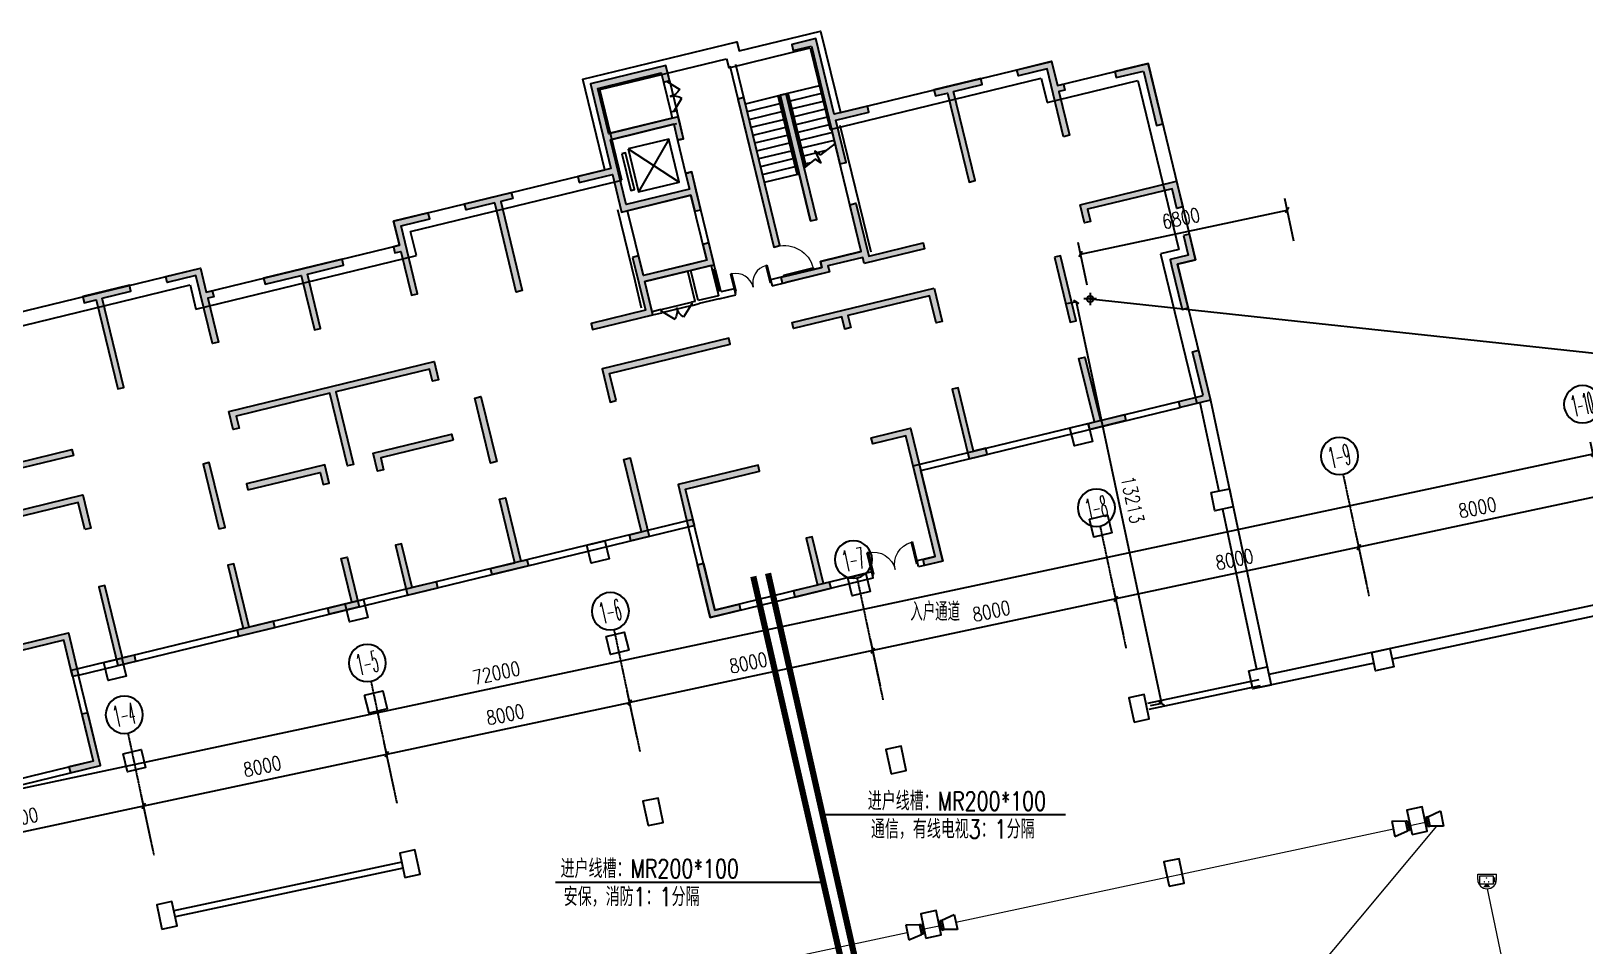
# Model space of a CAD drawing. Extents: x -781653 to 929899, y -295171 to 30012.
# Drawn here: x -322845 to -272818, y -157780 to -128345 of the extents above; entities that cross this region are included whole.
import ezdxf
from ezdxf.enums import TextEntityAlignment as Align

# ---------------------------------------------------------------- set-up
doc = ezdxf.new("R2010")
doc.units = 0
doc.header["$LTSCALE"] = 10
doc.header["$MEASUREMENT"] = 0
for name, pattern in [('CENTER', [2, 1.25, -0.25, 0.25, -0.25]), ('DASH', [0.35, 0.25, -0.1]), ('DASHED', [0.75, 0.5, -0.25])]:
    doc.linetypes.add(name, pattern=pattern)
doc.layers.get('0').update_dxf_attribs({"linetype": 'CONTINUOUS'})
doc.layers.get('Defpoints').update_dxf_attribs({"linetype": 'CONTINUOUS'})
for name, color, linetype in [('AXIS', 3, 'CONTINUOUS'), ('AXIS_TEXT', 7, 'CONTINUOUS'), ('COLU', 1, 'CONTINUOUS'), ('DIM_SYMB', 3, 'CONTINUOUS'), ('DOTE', 8, 'CENTER'), ('jq-h', 252, 'CONTINUOUS'), ('jz', 121, 'CONTINUOUS'), ('OUTLINE', 93, 'DASH'), ('PUB_DIM', 3, 'CONTINUOUS'), ('RD-equip', 3, 'CONTINUOUS'), ('RD-text', 4, 'CONTINUOUS'), ('STAIR', 9, 'CONTINUOUS'), ('TEXT', 7, 'CONTINUOUS'), ('wall', 8, 'CONTINUOUS'), ('WINDOW', 4, 'CONTINUOUS'), ('wj', 7, 'CONTINUOUS'), ('结构墙', 1, 'CONTINUOUS')]:
    doc.layers.add(name, color=color, linetype=linetype)
doc.layers.add('RD-line', color=2, linetype='CONTINUOUS', lineweight=0)
doc.layers.get('DOTE').off()
doc.styles.add('_TCH_AXIS', font='COMPLEX', dxfattribs={"bigfont": 'GBCBIG'})
doc.styles.add('_TEL_DIM', font='SIMPLEX', dxfattribs={"width": 0.8, "height": 3.5, "bigfont": 'HZTXT'})
doc.styles.add('COMPLEX', font='COMPLEX')
doc.styles.add('DIM_FONT', font='SIMPLEX', dxfattribs={"width": 0.8, "bigfont": 'HZTXT'})
doc.styles.add('FS2', font='tjromans.shx', dxfattribs={"width": 0.8, "bigfont": 'tjhztxt.shx'})
doc.linetypes.add('BRA', pattern='A,2.8,-0.1,["B",_TEL_DIM,S=0.07,R=0,X=0,Y=-0.12],-0.25', length=3.15)
doc.linetypes.add('CCTV', pattern='A,2.8,-0.1,["V",_TEL_DIM,S=0.07,R=0,X=0,Y=-0.12],-0.25', length=3.15)
doc.dimstyles.new('DIMN300', dxfattribs={"dimscale": 3, "dimtxt": 300, "dimasz": 100, "dimexe": 250, "dimexo": 300, "dimgap": 150, "dimtad": 1, "dimdec": 0, "dimzin": 0, "dimdsep": 46, "dimtxsty": 'DIM_FONT', "dimblk": 'ARCHTICK', "dimcen": 0.09, "dimclrt": 7, "dimazin": 2, "dimtfac": 1, "dimtdec": 0, "dimtix": 1, "dimtmove": 2, "dimatfit": 3, "dimfxl": 0, "dimtolj": 1, "dimtzin": 0, "dimarcsym": 0})

# ---------------------------------------------------------------- blocks, each defined once
blk = doc.blocks.new('DTTT')
at = {"layer": 'jz'}
for p, q in [((748, -792), (-748, 792)), ((-748, -792), (748, 792))]:
    blk.add_line(p, q, dxfattribs=at)
for points in [[(-1003, -673), (-1003, 673), (-871, 673), (-871, -673)], [(-748, -792), (-748, 792), (748, 792), (748, -792)]]:
    blk.add_lwpolyline(points, close=True, dxfattribs=at)
blk = doc.blocks.new('st02')
at = {"layer": 'DIM_SYMB'}
blk.add_lwpolyline([(0, -1930), (537, -2172), (693, -2013), (587, -2426), (742, -2265), (1150, -2450)], dxfattribs=at)
at = {"layer": 'STAIR'}
for p, q in [((0, 0), (1150, 0)), ((1080, -2418), (1080, 0)), ((1120, -2436), (1120, 0)), ((2500, 0), (1350, 0)), ((1380, -2600), (1380, 0)), ((1420, -2600), (1420, 0)), ((0, -260), (1080, -260)), ((1120, -260), (1150, -260)), ((1380, -260), (1350, -260)), ((2500, -260), (1420, -260)), ((0, -520), (1080, -520)), ((0, -780), (1080, -780)), ((1120, -520), (1150, -520)), ((1120, -780), (1150, -780)), ((1380, -520), (1350, -520)), ((1380, -780), (1350, -780)), ((2500, -520), (1420, -520)), ((2500, -780), (1420, -780)), ((0, -1040), (1080, -1040)), ((0, -1300), (1080, -1300)), ((1120, -1040), (1150, -1040)), ((1120, -1300), (1150, -1300)), ((1380, -1040), (1350, -1040)), ((1380, -1300), (1350, -1300)), ((2500, -1040), (1420, -1040)), ((2500, -1300), (1420, -1300)), ((0, -1560), (1080, -1560)), ((0, -1820), (1080, -1820)), ((1120, -1560), (1150, -1560)), ((1120, -1820), (1150, -1820)), ((1380, -1560), (1350, -1560)), ((1380, -1820), (1350, -1820)), ((2500, -1560), (1420, -1560)), ((2500, -1820), (1420, -1820)), ((332, -2080), (1080, -2080)), ((609, -2340), (670, -2340)), ((907, -2340), (1080, -2340)), ((1120, -2080), (1150, -2080)), ((1120, -2340), (1150, -2340)), ((1380, -2080), (1350, -2080)), ((1380, -2340), (1350, -2340)), ((2500, -2080), (1420, -2080)), ((2500, -2340), (1420, -2340)), ((2500, -2600), (1350, -2600))]:
    blk.add_line(p, q, dxfattribs=at)
blk = doc.blocks.new('A$C4F8960A7')
at = {"color": 8, "extrusion": (0, 0, -1)}
for p, q in [((15200, 17100), (14846, 16746)), ((40800, 17100), (41154, 16746)), ((15200, 16100), (14846, 16454)), ((40800, 16100), (41154, 16454)), ((15100, 10850), (15100, 10150)), ((15200, 10850), (15100, 10850)), ((15133, 10150), (15133, 10850)), ((15167, 10150), (15167, 10850)), ((15200, 10850), (15200, 10150)), ((40800, 10850), (40800, 10150)), ((40800, 10850), (40900, 10850)), ((40833, 10150), (40833, 10850)), ((40867, 10150), (40867, 10850)), ((40900, 10850), (40900, 10150)), ((12025, 10150), (12025, 10100)), ((13000, 10150), (12025, 10150)), ((13000, 10100), (12025, 10100)), ((13000, 10100), (13000, 10150)), ((15100, 10150), (15200, 10150)), ((40900, 10150), (40800, 10150)), ((43000, 10100), (43000, 10150)), ((43000, 10150), (43975, 10150)), ((43000, 10100), (43975, 10100)), ((43975, 10150), (43975, 10100)), ((16100, 9950), (16454, 9596)), ((17100, 9950), (16746, 9596)), ((38900, 9950), (39254, 9596)), ((39900, 9950), (39546, 9596))]:
    blk.add_line(p, q, dxfattribs=at)
at = {"color": 8}
for p, q in [((13450, 10000), (13450, 10585)), ((13480, 10585), (13450, 10585)), ((13480, 10000), (13480, 10585)), ((14620, 10000), (14620, 10585)), ((14620, 10585), (14650, 10585)), ((14650, 10000), (14650, 10585)), ((41350, 10000), (41350, 10585)), ((41380, 10585), (41350, 10585)), ((41380, 10000), (41380, 10585)), ((42520, 10000), (42520, 10585)), ((42520, 10585), (42550, 10585)), ((42550, 10000), (42550, 10585)), ((13450, 10000), (13480, 10000)), ((14650, 10000), (14620, 10000)), ((41350, 10000), (41380, 10000)), ((42550, 10000), (42520, 10000))]:
    blk.add_line(p, q, dxfattribs=at)
at = {"color": 8, "extrusion": (0, 0, -1)}
for centre, start, end in [((-15200, 17100), 270, 315), ((-15200, 16100), 45, 90), ((-40800, 17100), 225, 270), ((-40800, 16100), 90, 135), ((-16100, 9950), 180, 225), ((-17100, 9950), 315, 0), ((-38900, 9950), 180, 225), ((-39900, 9950), 315, 0)]:
    blk.add_arc(centre, 500, start, end, dxfattribs=at)
at = {"color": 8, "lineweight": 13, "extrusion": (0, 0, -1)}
for centre, start, end in [((-13000, 10125), 1.4693, 90), ((-43000, 10125), 90, 178.5307)]:
    blk.add_arc(centre, 975, start, end, dxfattribs=at)
at = {"color": 8, "lineweight": 13}
for centre, start, end in [((13465, 10000), 360, 88.5307), ((14635, 10000), 91.4693, 180), ((41365, 10000), 360, 88.5307), ((42535, 10000), 91.4693, 180)]:
    blk.add_arc(centre, 585, start, end, dxfattribs=at)
at = {"layer": 'DIM_SYMB', "color": 8}
for points in [[(12360, 13200, 0, 0, 0), (12360, 15500, 80, 0, 0), (12360, 15800, 0, 0, 0)], [(43640, 13200, 0, 0, 0), (43640, 15500, 80, 0, 0), (43640, 15800, 0, 0, 0)], [(45060, 15800, 0, 0, 0), (45060, 14800, 80, 0, 0), (45060, 14500, 0, 0, 0)]]:
    blk.add_lwpolyline(points, format="xyseb", dxfattribs=at)
at = {"layer": 'STAIR', "color": 8}
for p, q in [((15300, 15175), (15300, 14075)), ((40700, 15175), (40700, 14075))]:
    blk.add_line(p, q, dxfattribs=at)
at = {"layer": 'wall', "color": 8}
for p, q in [((12900, 17100), (12900, 11100)), ((13100, 11100), (13100, 17100)), ((40700, 17400), (40700, 17100)), ((40700, 17100), (40900, 17100)), ((40900, 17100), (40900, 17400)), ((42900, 17100), (42900, 11100)), ((43100, 11100), (43100, 17100)), ((15300, 16100), (15100, 16100)), ((15100, 16100), (15100, 15800)), ((15300, 15900), (15300, 16100)), ((40900, 16100), (40700, 16100)), ((40700, 16100), (40700, 15900)), ((40900, 15800), (40900, 16100)), ((11550, 11640), (11550, 15800)), ((11750, 11640), (11750, 15800)), ((15100, 15800), (15100, 15175)), ((15102, 15822), (15102, 15822)), ((15298, 15778), (15298, 15778)), ((15300, 15900), (17400, 15900)), ((15300, 15175), (15300, 15700)), ((15300, 15700), (17400, 15700)), ((40700, 15900), (38600, 15900)), ((40700, 15700), (38600, 15700)), ((40700, 15700), (40800, 15700)), ((40700, 15700), (40700, 15175)), ((40900, 15900), (40900, 15900)), ((40900, 15175), (40900, 15800)), ((44250, 11640), (44250, 15800)), ((44250, 15800), (44450, 15800)), ((44450, 11640), (44450, 15800)), ((15100, 15175), (15300, 15175)), ((40700, 15175), (40900, 15175)), ((10100, 10200), (10100, 14400)), ((10400, 10300), (10400, 14400)), ((15300, 14075), (15100, 14075)), ((15100, 14075), (15100, 13450)), ((15300, 13550), (15300, 14075)), ((17400, 13550), (17400, 14400)), ((17700, 13450), (17700, 14400)), ((40900, 14075), (40700, 14075)), ((40700, 14075), (40700, 13550)), ((40900, 13450), (40900, 14075)), ((45600, 10300), (45600, 14400)), ((45900, 10200), (45900, 14400)), ((15300, 13550), (17400, 13550)), ((40700, 13550), (38600, 13550)), ((15100, 11100), (15100, 13450)), ((15300, 11200), (15300, 13350)), ((15300, 13350), (17400, 13350)), ((17400, 11200), (17400, 13350)), ((17700, 11100), (17700, 13450)), ((38300, 11100), (38300, 13450)), ((40700, 13350), (38600, 13350)), ((38600, 11200), (38600, 13350)), ((40700, 11200), (40700, 13350)), ((40900, 11100), (40900, 13450)), ((11550, 11640), (11750, 11640)), ((44250, 11640), (44450, 11640)), ((12900, 11100), (13100, 11100)), ((15100, 11100), (15100, 10850)), ((15300, 11200), (15870, 11200)), ((15870, 11200), (17400, 11200)), ((17700, 10200), (17700, 11100)), ((38300, 10200), (38300, 11100)), ((40130, 11200), (38600, 11200)), ((40700, 11200), (40130, 11200)), ((40900, 10850), (40900, 11100)), ((42900, 11100), (43100, 11100)), ((15100, 10850), (15200, 10850)), ((15200, 10850), (15200, 11000)), ((15200, 11000), (15870, 11000)), ((15870, 10000), (15870, 11000)), ((15970, 10000), (15970, 11000)), ((15970, 11000), (17400, 11000)), ((17400, 10000), (17400, 11000)), ((38600, 10000), (38600, 11000)), ((40030, 11000), (38600, 11000)), ((40030, 10000), (40030, 11000)), ((40800, 11000), (40130, 11000)), ((40130, 10000), (40130, 11000)), ((40800, 11000), (40800, 10850)), ((40800, 10850), (40900, 10850)), ((10400, 10300), (11600, 10300)), ((10400, 10100), (11400, 10100)), ((11400, 10100), (11400, 9900)), ((11600, 10300), (11600, 10100)), ((11600, 10100), (12900, 10100)), ((13100, 10100), (12900, 10100)), ((13450, 10100), (13100, 10100)), ((13450, 9900), (13450, 10100)), ((15100, 10100), (14650, 10100)), ((14650, 10100), (14650, 9900)), ((15200, 10150), (15100, 10150)), ((15100, 10150), (15100, 10100)), ((15200, 10000), (15200, 10150)), ((40900, 10150), (40800, 10150)), ((40800, 10150), (40800, 10000)), ((40900, 10100), (40900, 10150)), ((41350, 10100), (40900, 10100)), ((41350, 9900), (41350, 10100)), ((42900, 10100), (42550, 10100)), ((42550, 10100), (42550, 9900)), ((43100, 10100), (42900, 10100)), ((44250, 10100), (43100, 10100)), ((45600, 10300), (44250, 10300)), ((44250, 10300), (44250, 10100)), ((45600, 10100), (44450, 10100)), ((44450, 10100), (44450, 9900)), ((45600, 9900), (45600, 10100)), ((45800, 10200), (45800, 10200)), ((11400, 9900), (13000, 9900)), ((13000, 9900), (13450, 9900)), ((14650, 9900), (15200, 9900)), ((15200, 10000), (15870, 10000)), ((15200, 9900), (15870, 9900)), ((15870, 9900), (16100, 9900)), ((16100, 10000), (15970, 10000)), ((16100, 9900), (16100, 10000)), ((17400, 10000), (17100, 10000)), ((17100, 10000), (17100, 9900)), ((17100, 9900), (17500, 9900)), ((38500, 9900), (38900, 9900)), ((38900, 10000), (38600, 10000)), ((38900, 9900), (38900, 10000)), ((40030, 10000), (39900, 10000)), ((39900, 10000), (39900, 9900)), ((39900, 9900), (40130, 9900)), ((40800, 10000), (40130, 10000)), ((40800, 9900), (40130, 9900)), ((40800, 9900), (41350, 9900)), ((42550, 9900), (43000, 9900)), ((44450, 9900), (43000, 9900))]:
    blk.add_line(p, q, dxfattribs=at)
at = {"layer": 'WINDOW', "color": 8}
for p, q in [((15100, 17100), (15100, 16100)), ((15300, 17100), (15300, 16100)), ((40700, 17100), (40700, 16100)), ((40900, 17100), (40900, 16100)), ((17100, 10000), (16100, 10000)), ((16100, 9900), (17100, 9900)), ((38900, 10000), (39900, 10000)), ((39900, 9900), (38900, 9900))]:
    blk.add_line(p, q, dxfattribs=at)
at = {"layer": 'WINDOW', "color": 8, "linetype": 'DASH'}
for p, q in [((15300, 15175), (15100, 15175)), ((40900, 15175), (40700, 15175)), ((15100, 14075), (15300, 14075)), ((40700, 14075), (40900, 14075))]:
    blk.add_line(p, q, dxfattribs=at)
at = {"layer": 'OUTLINE', "color": 8}
blk.add_blockref('st02', (10400, 15800), dxfattribs=at)
at = {"layer": 'OUTLINE', "color": 8, "xscale": -1}
blk.add_blockref('st02', (45600, 15800), dxfattribs=at)
at = {"layer": 'STAIR', "color": 8, "yscale": 0.9000000000232835, "zscale": 0.9, "rotation": 179.9999999999999}
for p, xscale in [((16242, 14565), 0.9000000000232835), ((39758, 14565), -0.9000000000232835)]:
    blk.add_blockref('DTTT', p, dxfattribs=dict(at, xscale=xscale))
blk = doc.blocks.new('JG301')
at = {"layer": 'jq-h'}
for points in [[(21000, -1700), (21000, -200), (23100, -200), (23100, -500), (23300, -500), (23300, 0), (20800, 0), (20800, -2800), (19700, -2800), (19700, -3000), (20800, -3000), (20800, -4250), (23100, -4250), (23100, -4775), (23300, -4775), (23300, -3525), (23100, -3525), (23100, -4050), (21000, -4050), (21000, -1900), (23100, -1900), (23100, -2425), (23300, -2425), (23300, -1700)], [(28000, -500), (27400, -500), (27400, -300), (28200, -300), (28200, -2800), (29300, -2800), (29300, -3000), (28200, -3000), (28200, -4400), (28000, -4400)], [(25300, -1600), (25500, -1600), (25500, -6500), (25300, -6500)], [(26650, -1800), (26850, -1800), (26850, -5960), (26650, -5960)], [(3700, -5950), (3900, -5950), (3900, -3000), (4850, -3000), (4850, -2800), (3300, -2800), (3300, -3000), (3700, -3000)], [(7000, -5250), (7200, -5250), (7200, -3800), (7400, -3800), (7400, -3600), (7200, -3600), (7200, -2800), (6050, -2800), (6050, -3000), (7000, -3000)], [(13800, -5250), (13600, -5250), (13600, -3800), (13400, -3800), (13400, -3600), (13600, -3600), (13600, -2800), (14750, -2800), (14750, -3000), (13800, -3000)], [(17100, -5950), (16900, -5950), (16900, -3000), (15950, -3000), (15950, -2800), (17500, -2800), (17500, -3000), (17100, -3000)], [(31500, -2800), (33050, -2800), (33050, -3000), (32100, -3000), (32100, -5950), (31900, -5950), (31900, -3000), (31500, -3000)], [(35400, -5250), (35200, -5250), (35200, -3000), (34250, -3000), (34250, -2800), (35400, -2800), (35400, -3600), (35600, -3600), (35600, -3800), (35400, -3800)], [(10300, -5600), (10500, -5600), (10500, -3800), (11700, -3800), (11700, -3600), (9100, -3600), (9100, -3800), (10300, -3800)], [(38200, -3800), (37300, -3800), (37300, -3600), (38400, -3600), (38400, -3600), (38400, -5600), (38200, -5600)], [(0, -5750), (0, -7500), (1800, -7500), (1800, -7700), (-200, -7700), (-200, -6600), (-2300, -6600), (-2500, -6600), (-2500, -5875), (-2300, -5875), (-2300, -6400), (-200, -6400), (-200, -5750)], [(20800, -5750), (20800, -7500), (19000, -7500), (19000, -7700), (21000, -7700), (21000, -6600), (23100, -6600), (23300, -6600), (23300, -5875), (23100, -5875), (23100, -6400), (21000, -6400), (21000, -5750)], [(30000, -7700), (28000, -7700), (28000, -7500), (26850, -7500), (26850, -7700), (25300, -7700), (25300, -7500), (26650, -7500), (26650, -7300), (28000, -7300), (28000, -5750), (28200, -5750), (28200, -7500), (30000, -7500)], [(10300, -10100), (10500, -10100), (10500, -7700), (13600, -7700), (13600, -8100), (13800, -8100), (13800, -7500), (7000, -7500), (7000, -8100), (7200, -8100), (7200, -7700), (10300, -7700)], [(35200, -7500), (38400, -7500), (38400, -8350), (38200, -8350), (38200, -7700), (35400, -7700), (35400, -8100), (35200, -8100)], [(1800, -9000), (-2400, -9000), (-2400, -9200), (1600, -9200), (1600, -10100), (1800, -10100)], [(5800, -11100), (6000, -11100), (6000, -8950), (5800, -8950)], [(15000, -11100), (14800, -11100), (14800, -8950), (15000, -8950)], [(19000, -9000), (23200, -9000), (23200, -9200), (19200, -9200), (19200, -10100), (19000, -10100)], [(25300, -9000), (30000, -9000), (30000, -10100), (29800, -10100), (29800, -9200), (27100, -9200), (27100, -9600), (26900, -9600), (26900, -9200), (25300, -9200)], [(34200, -11100), (34000, -11100), (34000, -8950), (34200, -8950)], [(37600, -10100), (37600, -9900), (38200, -9900), (38200, -9250), (38400, -9250), (38400, -10100), (37800, -10100), (37800, -11550), (37600, -11550)], [(9600, -9900), (7000, -9900), (7000, -10100), (9400, -10100), (9400, -10500), (9600, -10500)], [(11200, -9900), (13800, -9900), (13800, -10100), (11400, -10100), (11400, -10500), (11200, -10500)], [(1800, -12000), (1600, -12000), (1600, -14600), (2200, -14600), (2200, -14400), (1800, -14400)], [(19000, -12000), (19200, -12000), (19200, -14600), (18600, -14600), (18600, -14400), (19000, -14400)], [(6000, -12300), (5800, -12300), (5800, -14400), (5600, -14400), (5600, -14600), (6800, -14600), (6800, -14400), (6000, -14400)], [(14800, -12300), (15000, -12300), (15000, -14400), (15200, -14400), (15200, -14600), (14000, -14600), (14000, -14400), (14800, -14400)], [(29800, -12300), (30000, -12300), (30000, -14400), (30400, -14400), (30400, -14600), (29800, -14600)], [(35000, -14600), (33800, -14600), (33800, -14400), (34000, -14400), (34000, -12300), (34200, -12300), (34200, -14400), (35000, -14400)], [(8600, -14600), (9600, -14600), (9600, -12950), (9400, -12950), (9400, -14400), (8600, -14400)], [(12200, -14600), (11200, -14600), (11200, -12950), (11400, -12950), (11400, -14400), (12200, -14400)], [(37800, -14600), (36800, -14600), (36800, -14400), (37600, -14400), (37600, -12950), (37800, -12950)], [(100, -14600), (300, -14600), (300, -13200), (-2350, -13200), (-2350, -13400), (100, -13400)], [(20700, -14600), (20500, -14600), (20500, -13200), (23150, -13200), (23150, -13400), (20700, -13400)], [(28000, -13400), (26900, -13400), (26900, -13200), (28200, -13200), (28200, -17600), (27600, -17600), (27600, -17400), (28000, -17400)], [(300, -15850), (100, -15850), (100, -17400), (-700, -17400), (-700, -17600), (300, -17600)], [(20500, -15850), (20700, -15850), (20700, -17400), (21500, -17400), (21500, -17600), (20500, -17600)], [(24500, -17600), (23300, -17600), (23300, -17400), (24100, -17400), (24100, -15850), (24300, -15850), (24300, -17400), (24500, -17400)]]:
    blk.add_hatch(color=256, dxfattribs=at).paths.add_polyline_path(points)
at = {"layer": 'wj'}
blk.add_line((10500, -10100), (10300, -10100), dxfattribs=at)
for points in [[(19700, -3000), (20800, -3000), (20800, -4250), (23100, -4250), (23100, -4775), (23300, -4775), (23300, -3525), (23100, -3525), (23100, -4050), (21000, -4050), (21000, -1900), (23100, -1900), (23100, -2425), (23300, -2425), (23300, -1700), (21000, -1700), (21000, -200), (23100, -200), (23100, -500), (23300, -500), (23300, 0), (20800, 0), (20800, -2800), (19700, -2800), (19700, -3000)], [(28000, -500), (28000, -4400), (28200, -4400), (28200, -3000), (29300, -3000), (29300, -2800), (28200, -2800), (28200, -300), (27400, -300), (27400, -500), (28000, -500)], [(3900, -3000), (4850, -3000), (4850, -2800), (3300, -2800), (3300, -3000), (3700, -3000), (3700, -5950), (3900, -5950), (3900, -3000)], [(7200, -2800), (7200, -3600), (7400, -3600), (7400, -3800), (7200, -3800), (7200, -5250), (7000, -5250), (7000, -3000), (6050, -3000), (6050, -2800), (7200, -2800)], [(13600, -2800), (13600, -3600), (13400, -3600), (13400, -3800), (13600, -3800), (13600, -5250), (13800, -5250), (13800, -3000), (14750, -3000), (14750, -2800), (13600, -2800)], [(16900, -3000), (15950, -3000), (15950, -2800), (17500, -2800), (17500, -3000), (17100, -3000), (17100, -5950), (16900, -5950), (16900, -3000)], [(32100, -3000), (33050, -3000), (33050, -2800), (31500, -2800), (31500, -3000), (31900, -3000), (31900, -5950), (32100, -5950), (32100, -3000)], [(35200, -5250), (35200, -3000), (34250, -3000), (34250, -2800), (35400, -2800), (35400, -3600), (35600, -3600), (35600, -3800), (35400, -3800), (35400, -5250), (35200, -5250)], [(10300, -5600), (10500, -5600), (10500, -3800), (11700, -3800), (11700, -3600), (9100, -3600), (9100, -3800), (10300, -3800), (10300, -5600), (10500, -5600)], [(38200, -3800), (38200, -5600), (38400, -5600), (38400, -3600), (37300, -3600), (37300, -3800), (38200, -3800)], [(0, -5750), (0, -7500), (1800, -7500), (1800, -7700), (-200, -7700), (-200, -6600), (-2300, -6600), (-2300, -6600), (-2500, -6600), (-2500, -5875), (-2300, -5875), (-2300, -6400), (-200, -6400), (-200, -5750), (0, -5750)], [(20800, -5750), (20800, -7500), (19000, -7500), (19000, -7700), (21000, -7700), (21000, -6600), (23100, -6600), (23100, -6600), (23300, -6600), (23300, -5875), (23100, -5875), (23100, -6400), (21000, -6400), (21000, -5750), (20800, -5750)], [(7000, -7500), (13800, -7500), (13800, -8100), (13600, -8100), (13600, -7700), (10500, -7700), (10500, -10100), (10300, -10100), (10300, -7700), (7200, -7700), (7200, -8100), (7000, -8100), (7000, -7500)], [(35200, -7500), (38400, -7500), (38400, -8350), (38200, -8350), (38200, -7700), (35400, -7700), (35400, -8100), (35200, -8100), (35200, -7500)], [(30000, -9000), (30000, -10100), (29800, -10100), (29800, -9200), (27100, -9200), (27100, -9600), (26900, -9600), (26900, -9200), (25300, -9200), (25300, -9000), (30000, -9000)], [(38200, -9250), (38200, -9900), (37600, -9900), (37600, -10100), (37600, -10100), (37600, -11550), (37800, -11550), (37800, -10100), (38400, -10100), (38400, -9250), (38200, -9250)], [(1600, -14600), (2200, -14600), (2200, -14400), (1800, -14400), (1800, -12000), (1600, -12000), (1600, -14600)], [(19200, -14600), (18600, -14600), (18600, -14400), (19000, -14400), (19000, -12000), (19200, -12000), (19200, -14600)], [(5800, -14400), (5600, -14400), (5600, -14600), (6800, -14600), (6800, -14400), (6000, -14400), (6000, -12300), (5800, -12300), (5800, -14400)], [(15000, -14400), (15200, -14400), (15200, -14600), (14000, -14600), (14000, -14400), (14800, -14400), (14800, -12300), (15000, -12300), (15000, -14400)], [(35000, -14400), (35000, -14600), (33800, -14600), (33800, -14400), (34000, -14400), (34000, -12300), (34200, -12300), (34200, -14400), (35000, -14400)], [(8600, -14400), (9400, -14400), (9400, -12950), (9600, -12950), (9600, -14600), (8600, -14600), (8600, -14400)], [(12200, -14400), (11400, -14400), (11400, -12950), (11200, -12950), (11200, -14600), (12200, -14600), (12200, -14400)], [(37600, -14400), (37600, -12950), (37800, -12950), (37800, -14600), (36800, -14600), (36800, -14400), (37600, -14400)], [(300, -14600), (100, -14600), (100, -13400), (-2350, -13400), (-2350, -13200), (300, -13200), (300, -14600)], [(20500, -14600), (20700, -14600), (20700, -13400), (23150, -13400), (23150, -13200), (20500, -13200), (20500, -14600)], [(28200, -17600), (27600, -17600), (27600, -17400), (28000, -17400), (28000, -13400), (26900, -13400), (26900, -13200), (28200, -13200), (28200, -17600)], [(-700, -17400), (-700, -17600), (300, -17600), (300, -15850), (100, -15850), (100, -17400), (-700, -17400)], [(21500, -17400), (21500, -17600), (20500, -17600), (20500, -15850), (20700, -15850), (20700, -17400), (21500, -17400)], [(24500, -17400), (24300, -17400), (24300, -15850), (24100, -15850), (24100, -17400), (23300, -17400), (23300, -17600), (24500, -17600), (24500, -17400)]]:
    blk.add_lwpolyline(points, dxfattribs=at)
for points in [[(25500, -1600), (25300, -1600), (25300, -6500), (25500, -6500)], [(26650, -1800), (26650, -5960), (26850, -5960), (26850, -1800)], [(28000, -7700), (28000, -7500), (26850, -7500), (26850, -7700), (25300, -7700), (25300, -7500), (26650, -7500), (26650, -7300), (28000, -7300), (28000, -5750), (28200, -5750), (28200, -7500), (30000, -7500), (30000, -7700)], [(1600, -10100), (1600, -9200), (-2400, -9200), (-2400, -9000), (1800, -9000), (1800, -10100)], [(5800, -11100), (6000, -11100), (6000, -8950), (5800, -8950)], [(15000, -11100), (14800, -11100), (14800, -8950), (15000, -8950)], [(19200, -10100), (19200, -9200), (23200, -9200), (23200, -9000), (19000, -9000), (19000, -10100)], [(34000, -8950), (34000, -11100), (34200, -11100), (34200, -8950)], [(7000, -10100), (9400, -10100), (9400, -10500), (9600, -10500), (9600, -9900), (7000, -9900)], [(13800, -10100), (11400, -10100), (11400, -10500), (11200, -10500), (11200, -9900), (13800, -9900)], [(30400, -14400), (30000, -14400), (30000, -12300), (29800, -12300), (29800, -14600), (30400, -14600)]]:
    blk.add_lwpolyline(points, close=True, dxfattribs=at)
blk = doc.blocks.new('$DorLib2D$00000002')
for p, q in [((-0.5, 0), (-0.5, 0.4875)), ((-0.475, 0.4875), (-0.5, 0.4875)), ((-0.475, 0), (-0.475, 0.4875)), ((0.475, 0), (0.475, 0.4875)), ((0.475, 0.4875), (0.5, 0.4875)), ((0.5, 0), (0.5, 0.4875)), ((-0.5, 0), (-0.475, 0)), ((0.5, 0), (0.475, 0))]:
    blk.add_line(p, q)
at = {"lineweight": 13}
for centre, start, end in [((-0.4875, 0), 0, 88.53072), ((0.4875, 0), 91.46928, 180)]:
    blk.add_arc(centre, 0.4875, start, end, dxfattribs=at)
blk = doc.blocks.new('_ArchTick')
at = {"color": 0, "linetype": 'ByBlock', "const_width": 0.4}
blk.add_lwpolyline([(-0.5, -0.5), (0.5, 0.5)], dxfattribs=at)
blk = doc.blocks.new('*D186')
at = {"layer": 'Defpoints', "color": 0}
for p in [(-288747, -136963), (-269160, -139069)]:
    blk.add_point(p, dxfattribs=at)
at = {"layer": 'PUB_DIM', "color": 0, "lineweight": -2}
for p, q in [((-288747, -136963), (-272400, -138721)), ((-269160, -139069), (-270061, -138972))]:
    blk.add_line(p, q, dxfattribs=at)
at = {"layer": 'PUB_DIM', "color": 0, "lineweight": -2, "xscale": 150, "yscale": 150, "zscale": 150, "rotation": 353.8622834880536}
blk.add_blockref('_ArchTick', (-269160, -139069), dxfattribs=at)
at = {"layer": 'PUB_DIM', "color": 7, "insert": (-271230, -138847), "char_height": 450, "attachment_point": 5, "rotation": 353.8623, "style": 'DIM_FONT'}
blk.add_mtext('\\A1;R19700', dxfattribs=at)
blk = doc.blocks.new('*D190')
at = {"layer": 'Defpoints', "color": 0}
for p in [(-288747, -136963), (-286445, -149982), (-285997, -149887)]:
    blk.add_point(p, dxfattribs=at)
at = {"layer": 'PUB_DIM', "color": 0, "lineweight": -2}
for p, q in [((-289187, -137057), (-289562, -137136)), ((-289195, -137058), (-286445, -149982)), ((-286437, -149981), (-286812, -150060))]:
    blk.add_line(p, q, dxfattribs=at)
at = {"layer": 'PUB_DIM', "color": 0, "lineweight": -2, "xscale": 150, "yscale": 150, "zscale": 150}
for p, rotation in [((-289195, -137058), 102.0126000742225), ((-286445, -149982), 282.0126000742225)]:
    blk.add_blockref('_ArchTick', p, dxfattribs=dict(at, rotation=rotation))
at = {"layer": 'PUB_DIM', "color": 7, "insert": (-287380, -143427), "char_height": 450, "attachment_point": 5, "rotation": 282.0126, "style": 'DIM_FONT'}
blk.add_mtext('\\A1;13213', dxfattribs=at)
blk = doc.blocks.new('*D191')
at = {"layer": 'Defpoints', "color": 0}
for p in [(-282404, -134103), (-282096, -135548), (-288747, -136963)]:
    blk.add_point(p, dxfattribs=at)
at = {"layer": 'PUB_DIM', "color": 0, "lineweight": -2}
for p, q in [((-282190, -135108), (-282482, -133736)), ((-289055, -135518), (-282404, -134103)), ((-288841, -136523), (-289133, -135151))]:
    blk.add_line(p, q, dxfattribs=at)
at = {"layer": 'PUB_DIM', "color": 0, "lineweight": -2, "xscale": 150, "yscale": 150, "zscale": 150}
for p, rotation in [((-282404, -134103), 12.01260007421561), ((-289055, -135518), 192.0126000742156)]:
    blk.add_blockref('_ArchTick', p, dxfattribs=dict(at, rotation=rotation))
at = {"layer": 'PUB_DIM', "color": 7, "insert": (-285823, -134370), "char_height": 450, "attachment_point": 5, "rotation": 12.0126, "style": 'DIM_FONT'}
blk.add_mtext('\\A1;6800', dxfattribs=at)
blk = doc.blocks.new('A$C53C91F33')
at = {"layer": 'PUB_DIM'}
for p, q in [((400, 200), (0, 200)), ((200, 400), (200, 0))]:
    blk.add_line(p, q, dxfattribs=at)
blk.add_circle((200, 200), 100, dxfattribs=at)
blk = doc.blocks.new('A$C7EC620A8')
at = {"layer": 'COLU'}
for points in [[(59895, 78821), (60478, 78962), (60620, 78379), (60037, 78238)], [(64441, 76737), (65027, 76862), (65152, 76275), (64565, 76150)], [(60520, 75885), (61103, 76027), (61244, 75444), (60661, 75302)], [(44340, 75045), (44923, 75187), (45065, 74604), (44482, 74462)], [(52742, 73997), (53326, 74139), (53467, 73556), (52884, 73414)], [(36563, 73157), (37146, 73299), (37288, 72716), (36705, 72574)], [(44965, 72110), (45548, 72251), (45690, 71668), (45107, 71527)], [(69612, 71594), (70199, 71719), (70324, 71132), (69737, 71007)], [(28786, 71270), (29369, 71411), (29510, 70828), (28927, 70687)], [(65660, 71008), (66246, 71133), (66371, 70546), (65784, 70421)], [(37188, 70222), (37771, 70363), (37912, 69780), (37329, 69639)], [(61961, 69352), (62450, 69456), (62284, 70239), (61794, 70135), (61961, 69352)], [(54136, 67687), (54625, 67791), (54459, 68574), (53970, 68470), (54136, 67687)], [(29410, 68334), (29993, 68476), (30135, 67893), (29552, 67751)], [(46311, 66022), (46800, 66126), (46634, 66909), (46145, 66805), (46311, 66022)], [(70910, 65736), (71399, 65840), (71232, 66622), (70743, 66518), (70910, 65736)], [(38487, 64357), (38976, 64461), (38809, 65244), (38320, 65140), (38487, 64357)], [(63085, 64071), (63574, 64175), (63407, 64957), (62918, 64853), (63085, 64071)], [(30662, 62692), (31151, 62796), (30984, 63579), (30495, 63475), (30662, 62692)], [(55260, 62406), (55749, 62510), (55583, 63292), (55094, 63188), (55260, 62406)]]:
    blk.add_lwpolyline(points, close=True, dxfattribs=at)
at = {"layer": '结构墙'}
for p, q in [((44758, 89708), (48840, 90698)), ((48840, 90698), (48911, 90407)), ((48911, 90407), (51535, 91044)), ((51535, 91044), (52171, 88420)), ((52171, 88420), (58974, 90071)), ((58974, 90071), (59163, 89293)), ((45466, 86792), (44758, 89708)), ((59163, 89293), (62078, 90001)), ((62078, 90001), (63399, 84559)), ((38664, 85141), (45466, 86792)), ((38852, 84364), (38664, 85141)), ((63399, 84559), (62816, 84418)), ((31758, 82642), (38852, 84364)), ((62816, 84418), (63983, 79607)), ((24767, 81768), (31570, 83419)), ((31570, 83419), (31758, 82642))]:
    blk.add_line(p, q, dxfattribs=at)
at = {"layer": '结构墙', "linetype": 'ByBlock'}
for p, q in [((64078, 79641), (64685, 76789)), ((64421, 79713), (66298, 70889)), ((64810, 76202), (65904, 71060)), ((77926, 73363), (66298, 70889)), ((77412, 72896), (70272, 71376)), ((69685, 71251), (66029, 70474))]:
    blk.add_line(p, q, dxfattribs=at)
at = {"layer": '结构墙'}
blk.add_lwpolyline([(25098, 82311), (31901, 83963), (32089, 83185), (38309, 84695), (38120, 85472), (44923, 87123), (44215, 90039), (49171, 91242), (49242, 90950), (51866, 91587), (52503, 88963), (59305, 90614), (59494, 89837), (62409, 90545), (63942, 84228), (63359, 84086), (64421, 79713)], dxfattribs=at)
blk = doc.blocks.new('*D234')
at = {"layer": 'Defpoints', "color": 0}
for p in [(30113, 73524), (30449, 71942), (22625, 70277)]:
    blk.add_point(p, dxfattribs=at)
at = {"layer": 'PUB_DIM', "color": 0, "lineweight": -2}
for p, q in [((30356, 72382), (30035, 73890)), ((22288, 71859), (30113, 73524)), ((22531, 70717), (22210, 72225))]:
    blk.add_line(p, q, dxfattribs=at)
at = {"layer": 'PUB_DIM', "color": 0, "lineweight": -2, "xscale": 150, "yscale": 150, "zscale": 150}
for p, rotation in [((30113, 73524), 12.01260007440825), ((22288, 71859), 192.0126000744082)]:
    blk.add_blockref('_ArchTick', p, dxfattribs=dict(at, rotation=rotation))
at = {"layer": 'PUB_DIM', "color": 7, "insert": (26107, 73131), "char_height": 450, "attachment_point": 5, "rotation": 12.0126, "style": 'DIM_FONT'}
blk.add_mtext('\\A1;8000', dxfattribs=at)
blk = doc.blocks.new('*D235')
at = {"layer": 'Defpoints', "color": 0}
for p in [(37938, 75189), (38274, 73607), (30449, 71942)]:
    blk.add_point(p, dxfattribs=at)
at = {"layer": 'PUB_DIM', "color": 0, "lineweight": -2}
for p, q in [((38180, 74047), (37860, 75555)), ((30113, 73524), (37938, 75189)), ((30356, 72382), (30035, 73890))]:
    blk.add_line(p, q, dxfattribs=at)
at = {"layer": 'PUB_DIM', "color": 0, "lineweight": -2, "xscale": 150, "yscale": 150, "zscale": 150}
for p, rotation in [((37938, 75189), 12.01260007440825), ((30113, 73524), 192.0126000744082)]:
    blk.add_blockref('_ArchTick', p, dxfattribs=dict(at, rotation=rotation))
at = {"layer": 'PUB_DIM', "color": 7, "insert": (33932, 74796), "char_height": 450, "attachment_point": 5, "rotation": 12.0126, "style": 'DIM_FONT'}
blk.add_mtext('\\A1;8000', dxfattribs=at)
blk = doc.blocks.new('*D236')
at = {"layer": 'Defpoints', "color": 0}
for p in [(45762, 76854), (46099, 75272), (38274, 73607)]:
    blk.add_point(p, dxfattribs=at)
at = {"layer": 'PUB_DIM', "color": 0, "lineweight": -2}
for p, q in [((46005, 75712), (45684, 77220)), ((37938, 75189), (45762, 76854)), ((38180, 74047), (37860, 75555))]:
    blk.add_line(p, q, dxfattribs=at)
at = {"layer": 'PUB_DIM', "color": 0, "lineweight": -2, "xscale": 150, "yscale": 150, "zscale": 150}
for p, rotation in [((45762, 76854), 12.01260007440825), ((37938, 75189), 192.0126000744082)]:
    blk.add_blockref('_ArchTick', p, dxfattribs=dict(at, rotation=rotation))
at = {"layer": 'PUB_DIM', "color": 7, "insert": (41756, 76461), "char_height": 450, "attachment_point": 5, "rotation": 12.0126, "style": 'DIM_FONT'}
blk.add_mtext('\\A1;8000', dxfattribs=at)
blk = doc.blocks.new('*D237')
at = {"layer": 'Defpoints', "color": 0}
for p in [(45762, 76854), (53924, 76937), (46099, 75272)]:
    blk.add_point(p, dxfattribs=at)
at = {"layer": 'PUB_DIM', "color": 0, "lineweight": -2}
for p, q in [((53830, 77377), (53509, 78885)), ((53587, 78519), (45762, 76854)), ((46005, 75712), (45684, 77220))]:
    blk.add_line(p, q, dxfattribs=at)
at = {"layer": 'PUB_DIM', "color": 0, "lineweight": -2, "xscale": 150, "yscale": 150, "zscale": 150}
for p, rotation in [((53587, 78519), 12.01260007440828), ((45762, 76854), 192.0126000744082)]:
    blk.add_blockref('_ArchTick', p, dxfattribs=dict(at, rotation=rotation))
at = {"layer": 'PUB_DIM', "color": 7, "insert": (49581, 78126), "char_height": 450, "attachment_point": 5, "rotation": 12.0126, "style": 'DIM_FONT'}
blk.add_mtext('\\A1;8000', dxfattribs=at)
blk = doc.blocks.new('*D238')
at = {"layer": 'Defpoints', "color": 0}
for p in [(61749, 78602), (53587, 78519), (53924, 76937)]:
    blk.add_point(p, dxfattribs=at)
at = {"layer": 'PUB_DIM', "color": 0, "lineweight": -2}
for p, q in [((61655, 79042), (61334, 80550)), ((61412, 80184), (53587, 78519)), ((53830, 77377), (53509, 78885))]:
    blk.add_line(p, q, dxfattribs=at)
at = {"layer": 'PUB_DIM', "color": 0, "lineweight": -2, "xscale": 150, "yscale": 150, "zscale": 150}
for p, rotation in [((61412, 80184), 12.01260007440828), ((53587, 78519), 192.0126000744082)]:
    blk.add_blockref('_ArchTick', p, dxfattribs=dict(at, rotation=rotation))
at = {"layer": 'PUB_DIM', "color": 7, "insert": (57406, 79791), "char_height": 450, "attachment_point": 5, "rotation": 12.0126, "style": 'DIM_FONT'}
blk.add_mtext('\\A1;8000', dxfattribs=at)
blk = doc.blocks.new('*D239')
at = {"layer": 'Defpoints', "color": 0}
for p in [(61412, 80184), (69573, 80267), (61749, 78602)]:
    blk.add_point(p, dxfattribs=at)
at = {"layer": 'PUB_DIM', "color": 0, "lineweight": -2}
for p, q in [((69480, 80707), (69159, 82215)), ((69237, 81849), (61412, 80184)), ((61655, 79042), (61334, 80550))]:
    blk.add_line(p, q, dxfattribs=at)
at = {"layer": 'PUB_DIM', "color": 0, "lineweight": -2, "xscale": 150, "yscale": 150, "zscale": 150}
for p, rotation in [((69237, 81849), 12.01260007440828), ((61412, 80184), 192.0126000744082)]:
    blk.add_blockref('_ArchTick', p, dxfattribs=dict(at, rotation=rotation))
at = {"layer": 'PUB_DIM', "color": 7, "insert": (65231, 81456), "char_height": 450, "attachment_point": 5, "rotation": 12.0126, "style": 'DIM_FONT'}
blk.add_mtext('\\A1;8000', dxfattribs=at)
blk = doc.blocks.new('*D240')
at = {"layer": 'Defpoints', "color": 0}
for p in [(69237, 81849), (77398, 81932), (69573, 80267)]:
    blk.add_point(p, dxfattribs=at)
at = {"layer": 'PUB_DIM', "color": 0, "lineweight": -2}
for p, q in [((77305, 82372), (76984, 83880)), ((77062, 83514), (69237, 81849)), ((69480, 80707), (69159, 82215))]:
    blk.add_line(p, q, dxfattribs=at)
at = {"layer": 'PUB_DIM', "color": 0, "lineweight": -2, "xscale": 150, "yscale": 150, "zscale": 150}
for p, rotation in [((77062, 83514), 12.01260007440828), ((69237, 81849), 192.0126000744082)]:
    blk.add_blockref('_ArchTick', p, dxfattribs=dict(at, rotation=rotation))
at = {"layer": 'PUB_DIM', "color": 7, "insert": (73056, 83121), "char_height": 450, "attachment_point": 5, "rotation": 12.0126, "style": 'DIM_FONT'}
blk.add_mtext('\\A1;8000', dxfattribs=at)
blk = doc.blocks.new('_AXISO')
blk.add_circle((0, 0), 0.5)
at = {"layer": 'AXIS_TEXT', "style": 'COMPLEX', "width": 1.041667}
blk.add_attdef('A', text='', height=0.56, dxfattribs=at).set_placement((-0.25, -0.28), (0.25, -0.28), align=Align.FIT)
blk = doc.blocks.new('*D283')
at = {"layer": 'Defpoints', "color": 0}
for p in [(76776, 84856), (77398, 81932), (6975, 66947)]:
    blk.add_point(p, dxfattribs=at)
at = {"layer": 'PUB_DIM', "color": 0, "lineweight": -2}
for p, q in [((77305, 82372), (76698, 85223)), ((6353, 69871), (76776, 84856)), ((6881, 67387), (6275, 70238))]:
    blk.add_line(p, q, dxfattribs=at)
at = {"layer": 'PUB_DIM', "color": 0, "lineweight": -2, "xscale": 150, "yscale": 150, "zscale": 150}
for p, rotation in [((76776, 84856), 12.01260007422863), ((6353, 69871), 192.0126000742286)]:
    blk.add_blockref('_ArchTick', p, dxfattribs=dict(at, rotation=rotation))
at = {"layer": 'PUB_DIM', "color": 7, "insert": (41471, 77804), "char_height": 450, "attachment_point": 5, "rotation": 12.0126, "style": 'DIM_FONT'}
blk.add_mtext('\\A1;72000', dxfattribs=at)
blk = doc.blocks.new('adasdasdasd')
at = {"layer": 'RD-equip'}
for p, q in [((-151, 430), (-251, 0)), ((-251, 0), (251, 0)), ((-154, 500), (-154, 430)), ((-154, 500), (159, 500)), ((-154, 430), (159, 430)), ((251, 0), (158, 430)), ((159, 500), (159, 430))]:
    blk.add_line(p, q, dxfattribs=at)
blk = doc.blocks.new('PCY07')
at = {"color": 0, "lineweight": -2}
for p, q in [((-321, 0), (-321, 182)), ((-321, 182), (321, 182)), ((-249, -161), (-249, 129)), ((-249, 129), (205, 129)), ((205, 129), (205, -161)), ((321, 0), (321, 182)), ((205, -161), (-249, -161))]:
    blk.add_line(p, q, dxfattribs=at)
at = {"color": 0, "lineweight": -2, "const_width": 25}
for points in [[(-34, 48, 1), (-9, 48, 1)], [(-111, -81, 1), (-86, -81, 1)], [(67, -81, -1), (42, -81, -1)]]:
    blk.add_lwpolyline(points, format="xyb", close=True, dxfattribs=at)
at = {"color": 0, "lineweight": -2, "const_width": 80}
blk.add_lwpolyline([(245, 69), (245, -100)], dxfattribs=at)
at = {"color": 0, "lineweight": -2}
blk.add_lwpolyline([(-12, -162, 100, 250, 0), (-12, -272, 250, 250, 0)], format="xyseb", dxfattribs=at)
blk.add_arc((0, 0), 321, 180, 0, dxfattribs=at)
blk = doc.blocks.new('A$C447C5B7F')
at = {"layer": 'AXIS', "linetype": 'ByBlock'}
for p, q in [((69573.4, 80267.2), (68737.6, 84195)), ((61748.6, 78602.2), (60912.8, 82530)), ((53923.8, 76937.2), (53088, 80865)), ((46099, 75272.2), (45263.2, 79200)), ((38274.1, 73607.1), (37438.4, 77534.9)), ((30449.3, 71942.1), (29613.5, 75869.9))]:
    blk.add_line(p, q, dxfattribs=at)
ref = blk.add_blockref('_AXISO', (76437.6, 86446.9), dxfattribs=dict(at, xscale=-1200.000000000009, yscale=1200, zscale=1200, rotation=204.0252001484516))
ref.add_attrib('A', '1-10', dxfattribs={"layer": 'AXIS_TEXT', "linetype": 'ByBlock', "height": 678.82, "rotation": 12.0126, "style": '_TCH_AXIS', "width": 0.3}).set_placement((76176.2, 86044.3), (76840.2, 86185.5), align=Align.FIT)
ref = blk.add_blockref('_AXISO', (68612.7, 84781.9), dxfattribs=dict(at, xscale=-1200.000000000009, yscale=1200, zscale=1200, rotation=204.0252001484516))
ref.add_attrib('A', '1-9', dxfattribs={"layer": 'AXIS_TEXT', "linetype": 'ByBlock', "height": 678.82, "rotation": 12.0126, "style": '_TCH_AXIS', "width": 0.381818}).set_placement((68351.4, 84379.2), (69015.4, 84520.5), align=Align.FIT)
ref = blk.add_blockref('_AXISO', (60787.9, 83116.9), dxfattribs=dict(at, xscale=-1200.000000000009, yscale=1200, zscale=1200, rotation=204.0252001484516))
ref.add_attrib('A', '1-8', dxfattribs={"layer": 'AXIS_TEXT', "linetype": 'ByBlock', "height": 678.82, "rotation": 12.0126, "style": '_TCH_AXIS', "width": 0.381818}).set_placement((60526.6, 82714.2), (61190.6, 82855.5), align=Align.FIT)
ref = blk.add_blockref('_AXISO', (52963.1, 81451.8), dxfattribs=dict(at, xscale=-1200.000000000009, yscale=1200, zscale=1200, rotation=204.0252001484516))
ref.add_attrib('A', '1-7', dxfattribs={"layer": 'AXIS_TEXT', "linetype": 'ByBlock', "height": 678.82, "rotation": 12.0126, "style": '_TCH_AXIS', "width": 0.381818}).set_placement((52701.8, 81049.2), (53365.7, 81190.5), align=Align.FIT)
ref = blk.add_blockref('_AXISO', (45138.3, 79786.8), dxfattribs=dict(at, xscale=-1200.000000000009, yscale=1200, zscale=1200, rotation=204.0252001484516))
ref.add_attrib('A', '1-6', dxfattribs={"layer": 'AXIS_TEXT', "linetype": 'ByBlock', "height": 678.82, "rotation": 12.0126, "style": '_TCH_AXIS', "width": 0.381818}).set_placement((44877, 79384.2), (45540.9, 79525.5), align=Align.FIT)
ref = blk.add_blockref('_AXISO', (37313.5, 78121.8), dxfattribs=dict(at, xscale=-1200.000000000009, yscale=1200, zscale=1200, rotation=204.0252001484516))
ref.add_attrib('A', '1-5', dxfattribs={"layer": 'AXIS_TEXT', "linetype": 'ByBlock', "height": 678.82, "rotation": 12.0126, "style": '_TCH_AXIS', "width": 0.381818}).set_placement((37052.2, 77719.2), (37716.1, 77860.5), align=Align.FIT)
ref = blk.add_blockref('_AXISO', (29488.7, 76456.8), dxfattribs=dict(at, xscale=-1200.000000000009, yscale=1200, zscale=1200, rotation=204.0252001484516))
ref.add_attrib('A', '1-4', dxfattribs={"layer": 'AXIS_TEXT', "linetype": 'ByBlock', "height": 678.82, "rotation": 12.0126, "style": '_TCH_AXIS', "width": 0.368421}).set_placement((29227.3, 76054.2), (29891.3, 76195.5), align=Align.FIT)
at = {"layer": 'PUB_DIM'}
dim = blk.add_aligned_dim(p1=(6974.9, 66947.1), p2=(77398.2, 81932.2), distance=2989.6, dimstyle='DIMN300', override={"dimscale": 1.5}, dxfattribs=at)
dim.commit()
dim.dimension.update_dxf_attribs({"geometry": '*D283', "text_midpoint": (41470.7, 77803.9)})
for base, p1, p2, angle, picture, middle in [((69236.9, 81848.6), (77398.2, 81932.2), (69573.4, 80267.2), 12.0126, '*D240', (73055.7, 83121.2)), ((61412.1, 80183.6), (69573.4, 80267.2), (61748.6, 78602.2), 12.0126, '*D239', (65230.8, 81456.2)), ((53587.3, 78518.6), (61748.6, 78602.2), (53923.8, 76937.2), 12.0126, '*D238', (57406, 79791.2)), ((45762.5, 76853.5), (53923.8, 76937.2), (46099, 75272.2), 12.0126, '*D237', (49581.2, 78126.2)), ((45762.5, 76853.5), (38274.1, 73607.1), (46099, 75272.2), 192.0126, '*D236', (41756.4, 76461.2)), ((37937.6, 75188.5), (30449.3, 71942.1), (38274.1, 73607.1), 192.0126, '*D235', (33931.6, 74796.2)), ((30112.8, 73523.5), (22624.5, 70277.1), (30449.3, 71942.1), 192.0126, '*D234', (26106.8, 73131.2))]:
    dim = blk.add_linear_dim(base=base, p1=p1, p2=p2, angle=angle, dimstyle='DIMN300', override={"dimscale": 1.5}, dxfattribs=at)
    dim.commit()
    dim.dimension.update_dxf_attribs({"geometry": picture, "text_midpoint": middle})

msp = doc.modelspace()

# ---------------------------------------------------------------- linework, layer by layer
at = {"layer": 'RD-line', "linetype": 'BRA', "ltscale": 0.8}
for p, q in [((-293068.2, -157014.8), (-278984, -154017.9)), ((-283933, -161508.1), (-277586.7, -153926.2)), ((-278494.7, -153913.8), (-277907.9, -153788.9)), ((-308717.8, -160344.8), (-294633.7, -157347.9)), ((-294144.4, -157243.8), (-293557.5, -157118.9))]:
    msp.add_line(p, q, dxfattribs=at)
at = {"layer": 'RD-line', "linetype": 'CCTV', "ltscale": 0.8}
msp.add_line((-275966.9, -155942.4), (-272124.3, -174129.5), dxfattribs=at)
at = {"layer": 'RD-line', "linetype": 'DASHED', "const_width": 200}
msp.add_lwpolyline([(-299592, -145893.6), (-292107.2, -178560.3)], dxfattribs=at)
at = {"layer": 'RD-line', "const_width": 200}
msp.add_lwpolyline([(-299117.1, -145791.9), (-291542.1, -179327.8)], dxfattribs=at)
at = {"layer": 'RD-text'}
for p, q in [((-297363.2, -153556.5), (-289540, -153556.5)), ((-305964, -155731.8), (-297337.8, -155731.8))]:
    msp.add_line(p, q, dxfattribs=at)
at = {"layer": 'wall'}
for p, q in [((-294443.1, -142336.2), (-285891.4, -140260.4)), ((-294201.6, -142483.4), (-285844.2, -140454.8)), ((-293735.5, -145251.5), (-294443.1, -142336.2)), ((-293493.9, -145398.7), (-294201.6, -142483.4)), ((-293735.5, -145251.5), (-294318.5, -145393)), ((-293493.9, -145398.7), (-294271.3, -145587.4)), ((-283316.2, -149214.3), (-286898.2, -149976.5)), ((-283274.6, -149409.9), (-286856.6, -150172.1)), ((-310910.6, -155086), (-318246.4, -156647)), ((-310869, -155281.7), (-318204.7, -156842.6))]:
    msp.add_line(p, q, dxfattribs=at)
at = {"layer": 'wall', "linetype": 'ByBlock'}
msp.add_line((-294271.3, -145587.4), (-294318.5, -145393), dxfattribs=at)
at = {"layer": 'wall'}
msp.add_lwpolyline([(-326145.8, -153324.2), (-320606.7, -151979.7), (-321314.3, -149064.4), (-301684.3, -144299.6), (-300976.6, -147215), (-295729, -145941.2), (-295776.2, -145746.9), (-300829.5, -146973.4), (-301537.1, -144058.1), (-321555.8, -148917.2), (-320848.2, -151832.5), (-326193, -153129.9)], dxfattribs=at)

# ---------------------------------------------------------------- block references
at = {"layer": 'DOTE'}
msp.add_blockref('A$C447C5B7F', (-349332.1, -226799.4), dxfattribs=at)
at = {"layer": 'jq-h', "rotation": 13.6433926916459}
msp.add_blockref('JG301', (-325049.6, -134947.1), dxfattribs=at)
at = {"layer": 'PUB_DIM'}
msp.add_blockref('A$C53C91F33', (-288947.2, -137163), dxfattribs=at)
at = {"layer": 'RD-equip', "xscale": -1, "rotation": 102.1575992250562}
for p in [(-277419.4, -153681.1), (-293069, -157011.1)]:
    msp.add_blockref('adasdasdasd', p, dxfattribs=at)
at = {"layer": 'RD-equip'}
for p, rotation in [((-278984.8, -154014.2), 281.867600922147), ((-294634.4, -157344.2), 281.8676009229629)]:
    msp.add_blockref('adasdasdasd', p, dxfattribs=dict(at, rotation=rotation))
at = {"layer": 'RD-equip', "color": 3, "lineweight": 0, "xscale": 0.9345000046305358, "yscale": 0.934500004601432, "zscale": 0.9345000046725}
msp.add_blockref('PCY07', (-275966.9, -155642.7), dxfattribs=at)
at = {"layer": 'WINDOW', "rotation": 13.64339268427769}
msp.add_blockref('A$C4F8960A7', (-338001.6, -156201.9), dxfattribs=at)
at = {"layer": 'WINDOW', "linetype": 'ByBlock', "xscale": -1500, "yscale": 1500, "zscale": 1500, "rotation": 13.64339256936766}
msp.add_blockref('$DorLib2D$00000002', (-295023.8, -145667.1), dxfattribs=at)
at = {"layer": '结构墙'}
msp.add_blockref('A$C7EC620A8', (-349293.1, -219932.3), dxfattribs=at)

# ---------------------------------------------------------------- texts
at = {"layer": 'RD-text', "style": '_TEL_DIM', "width": 0.75}
for s, p in [('进户线槽：MR200*100', (-295906.8, -153419.5)), ('通信，有线电视3：1分隔', (-295805.5, -154324.7)), ('进户线槽：MR200*100', (-305796.1, -155594.8)), ('安保，消防1：1分隔', (-305694.8, -156500))]:
    msp.add_text(s, height=600, dxfattribs=at).set_placement(p)
at = {"layer": 'TEXT', "style": 'FS2', "width": 0.7}
msp.add_text('入户通道', height=600, rotation=359.83888, dxfattribs=at).set_placement((-294535.3, -147324.1, 0))

# ---------------------------------------------------------------- dimensions: what is measured, and where the dimension line sits
at = {"layer": 'PUB_DIM'}
for p2, distance, picture, middle in [((-282096.1, -135547.7), 1477.5, '*D191', (-285822.8, -134370.1)), ((-285997.1, -149887), -458.2, '*D190', (-287380.1, -143426.7))]:
    dim = msp.add_aligned_dim(p1=(-288747.2, -136963), p2=p2, distance=distance, dimstyle='DIMN300', override={"dimscale": 1.5}, dxfattribs=at)
    dim.commit()
    dim.dimension.update_dxf_attribs({"geometry": picture, "text_midpoint": middle})
dim = msp.add_radius_dim(center=(-288747.2, -136963), mpoint=(-269160.1, -139069.3), dimstyle='DIMN300', override={"dimscale": 1.5}, dxfattribs=at)
dim.commit()
dim.dimension.update_dxf_attribs({"geometry": '*D186', "text_midpoint": (-271230.4, -138846.6), "dimtype": 164})

doc.saveas('drawing.dxf')
